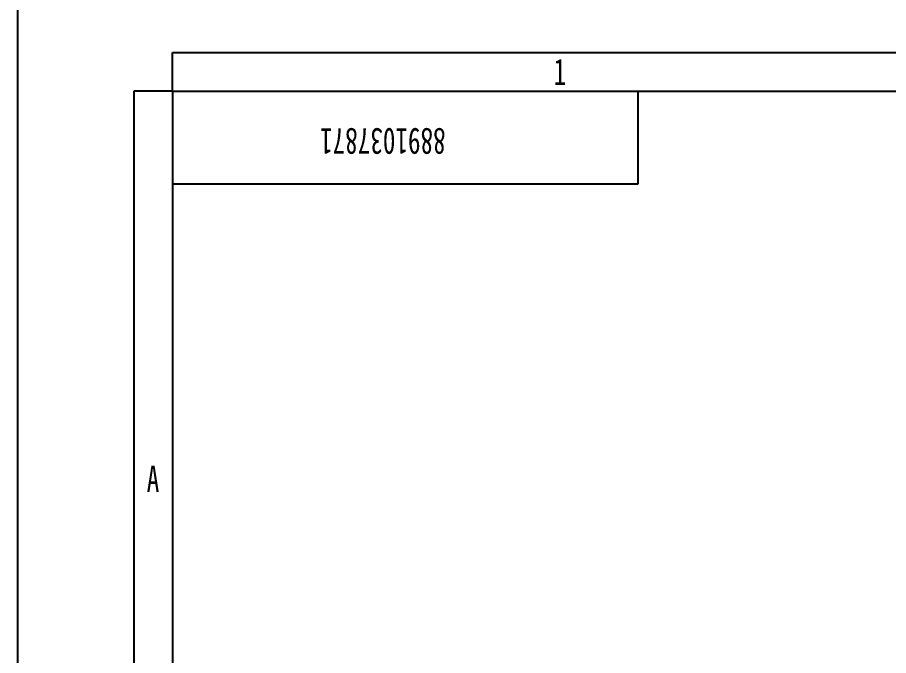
# Model space of a CAD drawing. Header units: inches. Extents: x 47316 to 59086, y 3141 to 11743.
# Drawn here: x 50247.9 to 50360.2, y 11488.4 to 11570.8 of the extents above; entities that cross this region are included whole.
import ezdxf

# ---------------------------------------------------------------- set-up
doc = ezdxf.new("R2010")
doc.units = ezdxf.units.IN
doc.header["$MEASUREMENT"] = 0
doc.styles.add('MtX_SimSun', font='')
doc.styles.get("Standard").update_dxf_attribs({"font": ''})
doc.styles.get('MtX_SimSun').set_extended_font_data('SimSun')
doc.styles.get('Standard').set_extended_font_data('SimSun')

msp = doc.modelspace()

# ---------------------------------------------------------------- linework, layer by layer
at = {"color": 0, "lineweight": -3}
for p, q in [((50247.93, 11581.24), (50247.93, 10740.24)), ((50267.93, 11561.24), (50267.93, 11566.24)), ((50267.93, 11566.24), (52010.93, 11566.24)), ((50262.93, 11561.24), (50262.93, 11308.41)), ((50267.93, 11561.24), (50262.93, 11561.24)), ((50267.93, 11561.24), (50267.93, 11549.24)), ((50267.93, 11561.24), (50267.93, 10761.24)), ((50267.93, 11561.24), (52010.93, 11561.24)), ((50327.93, 11561.24), (50327.93, 11549.24)), ((50327.93, 11549.24), (50267.93, 11549.24))]:
    msp.add_line(p, q, dxfattribs=at)

# ---------------------------------------------------------------- texts
at = {"color": 0, "lineweight": -3, "style": 'MtX_SimSun', "width": 0.7}
for s, p in [('1', (50317.06, 11562.04)), ('A', (50264.6, 11509.54))]:
    msp.add_text(s, height=3.4, dxfattribs=at).set_placement(p)
at = {"color": 0, "width": 0.7}
msp.add_text('8891037871', height=3.4, rotation=180, dxfattribs=at).set_placement((50303.14, 11556.47))

doc.saveas('drawing.dxf')
